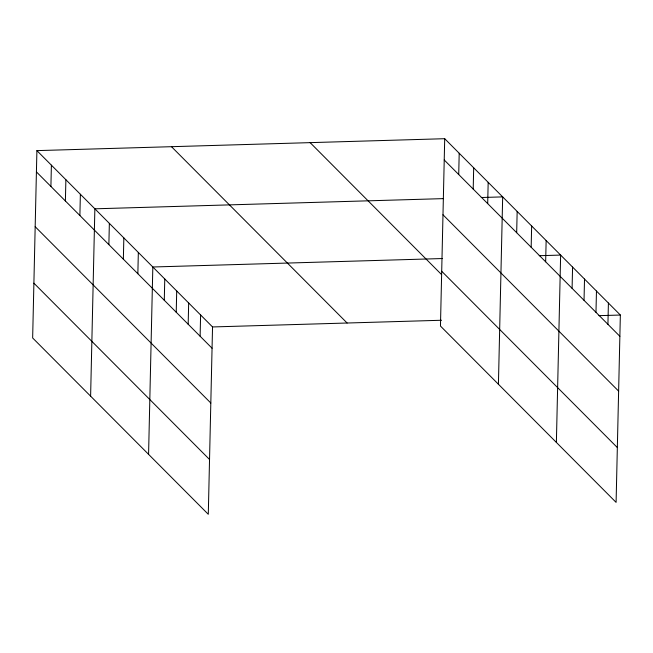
<?xml version="1.0" encoding="UTF-8"?>
<svg xmlns="http://www.w3.org/2000/svg" width="653" height="653" viewBox="0 0 653 653"><rect width="100%" height="100%" fill="white"/><g stroke="black" fill="none" stroke-linecap="round" stroke-linejoin="round"><path stroke-width="0.98" d="M36.903 150.623L32.65 337.968L208.291 514.295L212.543 326.949L36.903 150.623L444.709 138.705L620.35 315.032L616.097 502.377L440.457 326.051L444.709 138.705M50.91 186.44L51.391 165.168M65.398 200.985L65.88 179.714M79.886 215.539L80.376 194.259M90.612 396.159L94.865 208.813L443.534 198.618M108.871 244.63L109.353 223.359M123.36 259.176L123.841 237.904M137.856 273.721L138.338 252.45M148.574 454.341L152.826 266.995L442.367 258.539M164.287 300.266L164.768 278.986M176.228 312.256L176.71 290.977M188.178 324.247L188.66 302.968M200.12 336.23L200.602 314.958M458.716 174.522L459.198 153.251M473.205 189.068L473.686 167.797M487.693 203.622L488.175 182.342M498.419 384.242L502.671 196.888L481.261 197.516M516.678 232.713L517.16 211.441M531.167 247.258L531.648 225.987M545.655 261.804L546.145 240.533M556.38 442.424L560.633 255.078L539.223 255.707M572.093 288.348L572.575 267.069M584.035 300.331L584.517 279.06M595.977 312.322L596.467 291.05M607.927 324.312L608.408 303.041M212.543 326.949L441.567 320.256M598.94 315.66L620.35 315.032M444.228 159.977L619.868 336.303M442.979 214.78L618.62 391.114M441.697 271.248L617.346 447.574M310.134 142.64L441.51 274.529M171.478 146.688L347.118 323.015M36.421 171.894L212.062 348.22M35.172 226.697L210.821 403.032M33.891 283.165L209.54 459.492"/></g></svg>
